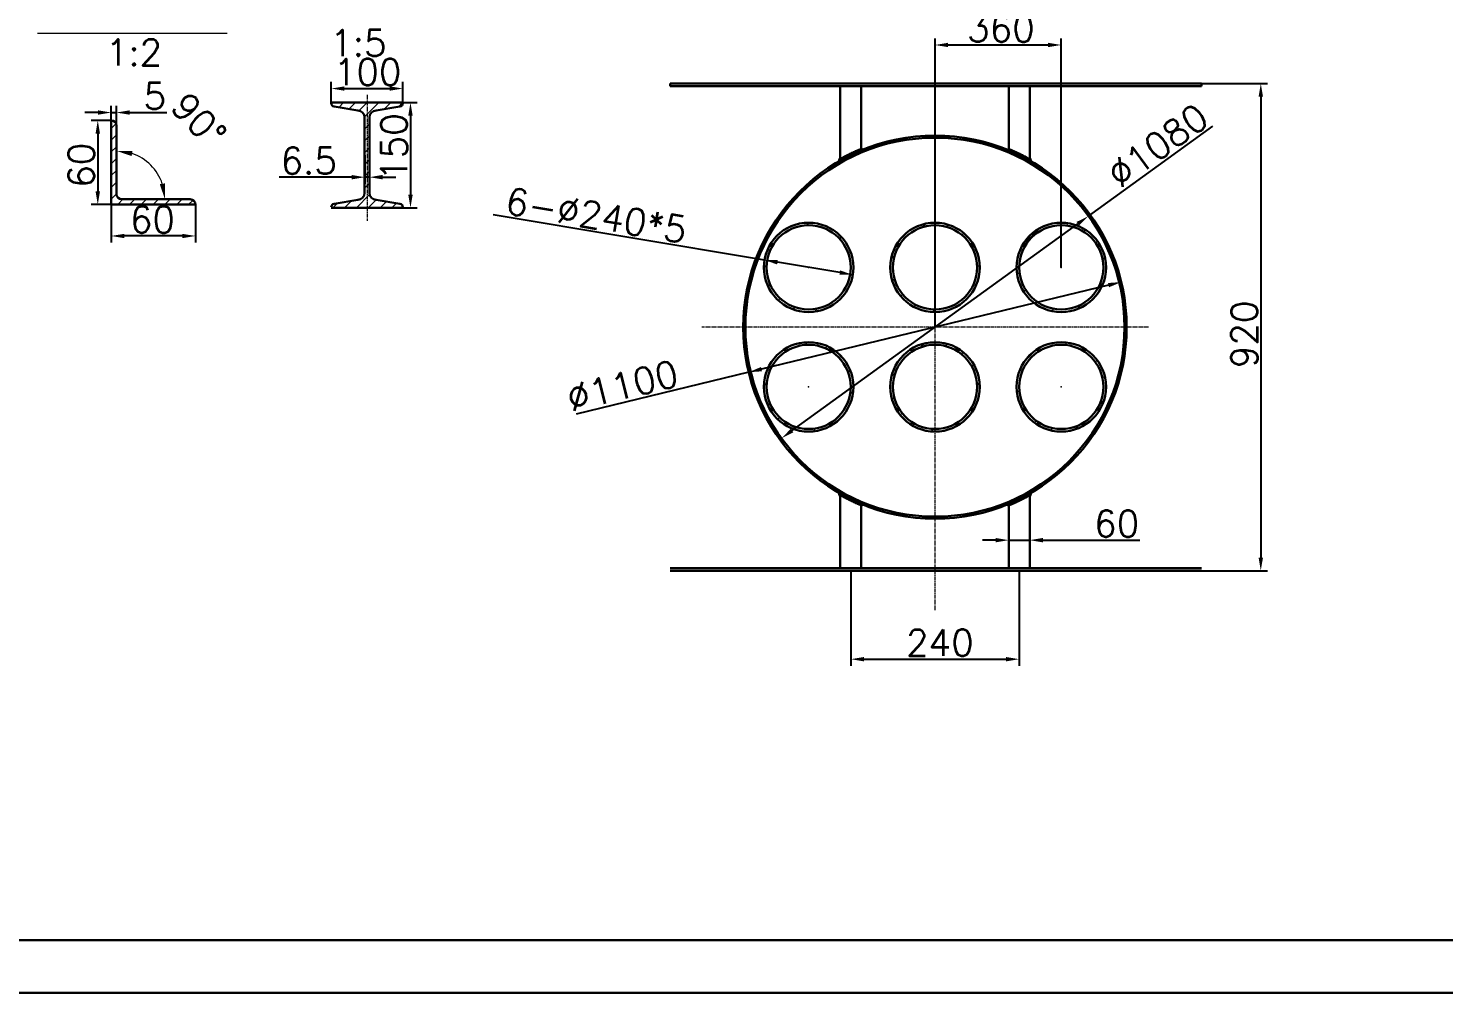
# Model space of a CAD drawing. Header units: millimetres. Extents: x 0 to 6120, y 0 to 841.
# Drawn here: x 2203.4 to 2472.2, y 0.7 to 183.9 of the extents above; entities that cross this region are included whole.
import ezdxf

# ---------------------------------------------------------------- set-up
doc = ezdxf.new("R2010")
doc.units = ezdxf.units.MM
doc.header["$PDSIZE"] = -5
doc.linetypes.add('CENTER2', pattern=[1.125, 0.75, -0.125, 0.125, -0.125])
for name, color, linetype, lineweight in [('尺寸线', 3, 'Continuous', 15), ('文字层', 7, 'Continuous', 15), ('粗实线', 7, 'Continuous', 30), ('细实线', 7, 'Continuous', 15), ('细点划线', 1, 'CENTER2', 18)]:
    doc.layers.add(name, color=color, linetype=linetype, lineweight=lineweight)
doc.styles.get("Standard").update_dxf_attribs({"font": 'txt.shx', "bigfont": 'gbcbig.shx'})
doc.dimstyles.new('ISO-25$0', dxfattribs={"dimtxt": 5, "dimasz": 2.5, "dimexe": 1.25, "dimexo": 0, "dimtad": 1, "dimdec": 0, "dimdsep": 46, "dimtxsty": 'Standard', "dimcen": 2.5, "dimdle": 5, "dimadec": 0, "dimazin": 0, "dimtfac": 1, "dimtdec": 0, "dimtmove": 0, "dimatfit": 2, "dimfxl": 0, "dimtolj": 1, "dimarcsym": 0})
doc.dimstyles.new('ISO-25$2', dxfattribs={"dimtxt": 5, "dimasz": 3, "dimexe": 8, "dimexo": 0, "dimgap": 10, "dimtad": 1, "dimdec": 0, "dimtxsty": 'Standard', "dimcen": 2.5, "dimdle": 6, "dimclrd": 256, "dimclre": 256, "dimclrt": 256, "dimadec": 0, "dimazin": 0, "dimtfac": 1, "dimtdec": 0, "dimtmove": 0, "dimatfit": 3, "dimfxl": 0, "dimtolj": 1, "dimarcsym": 0})
doc.dimstyles.new('ISO-25$3', dxfattribs={"dimtxt": 5, "dimasz": 2.5, "dimexe": 1.25, "dimexo": 0, "dimtad": 1, "dimdec": 0, "dimdsep": 46, "dimtxsty": 'Standard', "dimcen": 2.5, "dimdle": 5, "dimadec": 0, "dimazin": 0, "dimtfac": 1, "dimtdec": 0, "dimtmove": 0, "dimatfit": 2, "dimfxl": 0, "dimtolj": 1, "dimarcsym": 0})

# ---------------------------------------------------------------- blocks, each defined once
blk = doc.blocks.new('*X53')
at = {"layer": '尺寸线'}
for points in [[(2216.18, 163.93), (2217.02, 163.93), (2216.6, 166.43)], [(2216.18, 152.93), (2217.02, 152.93), (2216.6, 150.43)]]:
    blk.add_hatch(color=0, dxfattribs=at).paths.add_polyline_path(points, flags=0)
at = {"layer": '尺寸线', "color": 0, "lineweight": -2}
for p, q in [((2219.15, 166.43), (2215.35, 166.43)), ((2216.6, 163.93), (2216.6, 152.93)), ((2219.15, 150.43), (2215.35, 150.43))]:
    blk.add_line(p, q, dxfattribs=at)
at = {"layer": '尺寸线', "color": 0, "insert": (2213.48, 157.91), "char_height": 5, "width": 23.5714, "attachment_point": 5, "rotation": 90}
blk.add_mtext('60', dxfattribs=at)
blk = doc.blocks.new('*X54')
at = {"layer": '尺寸线'}
for points in [[(2216.65, 168.34), (2216.65, 167.51), (2219.15, 167.92)], [(2222.65, 168.34), (2222.65, 167.51), (2220.15, 167.92)]]:
    blk.add_hatch(color=0, dxfattribs=at).paths.add_polyline_path(points, flags=0)
at = {"layer": '尺寸线', "color": 0, "lineweight": -2}
for p, q in [((2216.65, 167.92), (2214.15, 167.92)), ((2219.15, 166.43), (2219.15, 169.17)), ((2219.15, 167.92), (2220.15, 167.92)), ((2220.15, 165.43), (2220.15, 169.17)), ((2222.65, 167.92), (2229.74, 167.92))]:
    blk.add_line(p, q, dxfattribs=at)
at = {"layer": '尺寸线', "color": 0, "insert": (2227.45, 171.05), "char_height": 5, "width": 10, "attachment_point": 5}
blk.add_mtext('5', dxfattribs=at)
blk = doc.blocks.new('*X55')
at = {"layer": '尺寸线'}
for points in [[(2263.44, 172.9), (2263.44, 172.07), (2260.94, 172.48)], [(2272.04, 172.9), (2272.04, 172.07), (2274.54, 172.48)]]:
    blk.add_hatch(color=0, dxfattribs=at).paths.add_polyline_path(points, flags=0)
at = {"layer": '尺寸线', "color": 0, "lineweight": -2}
for p, q in [((2260.94, 169.82), (2260.94, 173.73)), ((2263.44, 172.48), (2272.04, 172.48)), ((2274.54, 169.82), (2274.54, 173.73))]:
    blk.add_line(p, q, dxfattribs=at)
at = {"layer": '尺寸线', "color": 0, "insert": (2267.84, 175.61), "char_height": 5, "width": 36.4286, "attachment_point": 5}
blk.add_mtext('100', dxfattribs=at)
blk = doc.blocks.new('*X56')
at = {"layer": '尺寸线'}
for points in [[(2264.79, 156.06), (2264.79, 155.22), (2267.29, 155.64)], [(2270.69, 156.06), (2270.69, 155.22), (2268.19, 155.64)]]:
    blk.add_hatch(color=0, dxfattribs=at).paths.add_polyline_path(points, flags=0)
at = {"layer": '尺寸线', "color": 0, "lineweight": -2}
for p, q in [((2267.29, 159.82), (2267.29, 154.39)), ((2268.19, 159.82), (2268.19, 154.39)), ((2264.79, 155.64), (2251.04, 155.64)), ((2268.19, 155.64), (2267.29, 155.64)), ((2270.69, 155.64), (2273.19, 155.64))]:
    blk.add_line(p, q, dxfattribs=at)
at = {"layer": '尺寸线', "color": 0, "insert": (2256.66, 158.76), "char_height": 5, "width": 30.7143, "attachment_point": 5}
blk.add_mtext('6.5', dxfattribs=at)
blk = doc.blocks.new('*X57')
at = {"layer": '尺寸线'}
for points in [[(2402.48, 147.13), (2402.97, 146.46), (2404.75, 148.26)], [(2348.22, 107.83), (2348.71, 107.16), (2346.44, 106.03)]]:
    blk.add_hatch(color=0, dxfattribs=at).paths.add_polyline_path(points, flags=0)
at = {"layer": '尺寸线', "color": 0, "lineweight": -2}
for p, q in [((2404.75, 148.26), (2428.34, 165.35)), ((2348.47, 107.49), (2402.73, 146.8))]:
    blk.add_line(p, q, dxfattribs=at)
at = {"layer": '尺寸线', "color": 0, "insert": (2417.9, 161.65), "char_height": 5, "width": 66.4286, "attachment_point": 5, "rotation": 35.9162}
blk.add_mtext('%%C1080', dxfattribs=at)
blk = doc.blocks.new('*X58')
at = {"layer": '尺寸线'}
for points in [[(2387.1, 87.09), (2387.1, 86.25), (2389.6, 86.67)], [(2396.1, 87.09), (2396.1, 86.25), (2393.6, 86.67)]]:
    blk.add_hatch(color=0, dxfattribs=at).paths.add_polyline_path(points, flags=0)
at = {"layer": '尺寸线', "color": 0, "lineweight": -2}
for p, q in [((2387.1, 86.67), (2384.6, 86.67)), ((2389.6, 81.37), (2389.6, 87.92)), ((2389.6, 86.67), (2393.6, 86.67)), ((2393.6, 81.37), (2393.6, 87.92)), ((2396.1, 86.67), (2414.47, 86.67))]:
    blk.add_line(p, q, dxfattribs=at)
at = {"layer": '尺寸线', "color": 0, "insert": (2410.1, 89.8), "char_height": 5, "width": 23.5714, "attachment_point": 5}
blk.add_mtext('60', dxfattribs=at)
blk = doc.blocks.new('*X59')
at = {"layer": '尺寸线'}
for points in [[(2437.05, 170.93), (2437.89, 170.93), (2437.47, 173.43)], [(2437.05, 83.37), (2437.89, 83.37), (2437.47, 80.87)]]:
    blk.add_hatch(color=0, dxfattribs=at).paths.add_polyline_path(points, flags=0)
at = {"layer": '尺寸线', "color": 0, "lineweight": -2}
for p, q in [((2426.22, 173.43), (2438.72, 173.43)), ((2437.47, 170.93), (2437.47, 83.37)), ((2426.22, 80.87), (2438.72, 80.87))]:
    blk.add_line(p, q, dxfattribs=at)
at = {"layer": '尺寸线', "color": 0, "insert": (2434.34, 125.78), "char_height": 5, "width": 38.5714, "attachment_point": 5, "rotation": 90}
blk.add_mtext('920', dxfattribs=at)
blk = doc.blocks.new('*X66')
at = {"layer": '尺寸线'}
for points in [[(2378.1, 181.18), (2378.1, 180.35), (2375.6, 180.76)], [(2397.08, 181.18), (2397.08, 180.35), (2399.58, 180.76)]]:
    blk.add_hatch(color=0, dxfattribs=at).paths.add_polyline_path(points, flags=0)
at = {"layer": '尺寸线', "color": 0, "lineweight": -2}
for p, q in [((2375.6, 127.15), (2375.6, 182.01)), ((2378.1, 180.76), (2397.08, 180.76)), ((2399.58, 138.5), (2399.58, 182.01))]:
    blk.add_line(p, q, dxfattribs=at)
at = {"layer": '尺寸线', "color": 0, "insert": (2388.12, 183.89), "char_height": 5, "width": 38.5714, "attachment_point": 5}
blk.add_mtext('360', dxfattribs=at)
blk = doc.blocks.new('*X68')
at = {"layer": '尺寸线'}
for points in [[(2345.75, 139.89), (2345.61, 139.07), (2343.21, 139.89)], [(2357.58, 137.92), (2357.45, 137.1), (2359.98, 137.1)]]:
    blk.add_hatch(color=0, dxfattribs=at).paths.add_polyline_path(points, flags=0)
at = {"layer": '尺寸线', "color": 0, "lineweight": -2}
for p, q in [((2343.21, 139.89), (2291.66, 148.49)), ((2357.51, 137.51), (2345.68, 139.48))]:
    blk.add_line(p, q, dxfattribs=at)
at = {"layer": '尺寸线', "color": 0, "insert": (2311.29, 148.38), "char_height": 5, "width": 110, "attachment_point": 5, "rotation": 350.5358}
blk.add_mtext('6-%%C240*5', dxfattribs=at)
blk = doc.blocks.new('*X78')
at = {"layer": '尺寸线'}
for points in [[(2408.45, 135.53), (2408.64, 134.72), (2410.97, 135.71)], [(2342.55, 119.57), (2342.75, 118.76), (2340.22, 118.58)]]:
    blk.add_hatch(color=0, dxfattribs=at).paths.add_polyline_path(points, flags=0)
at = {"layer": '尺寸线', "color": 0, "lineweight": -2}
for p, q in [((2408.54, 135.13), (2342.65, 119.16)), ((2340.22, 118.58), (2307.47, 110.64))]:
    blk.add_line(p, q, dxfattribs=at)
at = {"layer": '尺寸线', "color": 0, "insert": (2316.25, 115.99), "char_height": 5, "width": 66.4286, "attachment_point": 5, "rotation": 13.6155}
blk.add_mtext('%%C1100', dxfattribs=at)
blk = doc.blocks.new('*X82')
at = {"layer": '尺寸线'}
for points in [[(2362.1, 64.47), (2362.1, 63.64), (2359.6, 64.05)], [(2389.1, 64.47), (2389.1, 63.64), (2391.6, 64.05)]]:
    blk.add_hatch(color=0, dxfattribs=at).paths.add_polyline_path(points, flags=0)
at = {"layer": '尺寸线', "color": 0, "lineweight": -2}
for p, q in [((2359.6, 80.87), (2359.6, 62.8)), ((2391.6, 80.87), (2391.6, 62.8)), ((2362.1, 64.05), (2389.1, 64.05))]:
    blk.add_line(p, q, dxfattribs=at)
at = {"layer": '尺寸线', "color": 0, "insert": (2376.53, 67.18), "char_height": 5, "width": 38.5714, "attachment_point": 5}
blk.add_mtext('240', dxfattribs=at)
blk = doc.blocks.new('*X102')
at = {"layer": '尺寸线'}
for points in [[(2223.03, 159.65), (2223.2, 160.64), (2220.15, 160.64)], [(2229.36, 154.47), (2228.38, 154.31), (2229.36, 151.43)]]:
    blk.add_hatch(color=256, dxfattribs=at).paths.add_polyline_path(points, flags=0)
blk.add_arc((2220.15, 151.43), 9.2, 18.7575, 71.2425, dxfattribs=at)
at = {"layer": '尺寸线', "insert": (2235.81, 166.47), "char_height": 5, "width": 30, "attachment_point": 5, "rotation": 313.8494}
blk.add_mtext('90%%D', dxfattribs=at)
blk = doc.blocks.new('*X103')
at = {"layer": '尺寸线'}
for points in [[(2221.65, 144.88), (2221.65, 144.05), (2219.15, 144.47)], [(2232.65, 144.88), (2232.65, 144.05), (2235.15, 144.47)]]:
    blk.add_hatch(color=0, dxfattribs=at).paths.add_polyline_path(points, flags=0)
at = {"layer": '尺寸线', "color": 0, "lineweight": -2}
for p, q in [((2219.15, 150.43), (2219.15, 143.22)), ((2235.15, 150.43), (2235.15, 143.22)), ((2232.65, 144.47), (2221.65, 144.47))]:
    blk.add_line(p, q, dxfattribs=at)
at = {"layer": '尺寸线', "color": 0, "insert": (2226.99, 147.59), "char_height": 5, "width": 23.5714, "attachment_point": 5}
blk.add_mtext('60', dxfattribs=at)
blk = doc.blocks.new('*X104')
at = {"layer": '尺寸线'}
for points in [[(2275.57, 167.32), (2276.41, 167.32), (2275.99, 169.82)], [(2275.57, 152.32), (2276.41, 152.32), (2275.99, 149.82)]]:
    blk.add_hatch(color=0, dxfattribs=at).paths.add_polyline_path(points, flags=0)
at = {"layer": '尺寸线', "color": 0, "lineweight": -2}
for p, q in [((2274.54, 169.82), (2277.24, 169.82)), ((2275.99, 167.32), (2275.99, 152.32)), ((2274.54, 149.82), (2277.24, 149.82))]:
    blk.add_line(p, q, dxfattribs=at)
at = {"layer": '尺寸线', "color": 0, "insert": (2272.87, 161.36), "char_height": 5, "width": 36.4286, "attachment_point": 5, "rotation": 90}
blk.add_mtext('150', dxfattribs=at)
blk = doc.blocks.new('*X105')
at = {"layer": '细实线'}
for p, q in [((2260.94, 169.73), (2261.03, 169.82)), ((2262.36, 168.91), (2263.27, 169.82)), ((2264.28, 168.59), (2265.52, 169.82)), ((2266.22, 168.28), (2267.76, 169.82)), ((2267.28, 167.09), (2270.01, 169.82)), ((2270.99, 168.55), (2272.25, 169.82)), ((2273.69, 169.01), (2274.5, 169.82)), ((2267.29, 164.85), (2268.19, 165.75)), ((2267.29, 162.61), (2268.19, 163.51)), ((2267.29, 160.36), (2268.19, 161.26)), ((2267.29, 158.12), (2268.19, 159.02)), ((2267.29, 155.87), (2268.19, 156.77)), ((2267.29, 153.63), (2268.19, 154.53)), ((2261.23, 149.82), (2262.1, 150.69)), ((2263.48, 149.82), (2264.8, 151.14)), ((2265.72, 149.82), (2268.23, 152.32)), ((2267.97, 149.82), (2269.49, 151.34)), ((2270.21, 149.82), (2271.41, 151.01)), ((2272.46, 149.82), (2273.33, 150.69))]:
    blk.add_line(p, q, dxfattribs=at)

msp = doc.modelspace()

# ---------------------------------------------------------------- hatches: boundary and pattern name
at = {"layer": '粗实线'}
h = msp.add_hatch(color=256, dxfattribs=at)
edge = h.paths.add_edge_path(flags=0)
edge.add_line((2361.59625, 161.17883), (2361.59625, 160.74591))
edge.add_arc((2375.59631, 127.14578), 36.40014, 112.1331274, 112.619864, ccw=False)
edge.add_line((2361.88219, 160.86363), (2361.59625, 161.17883))
h = msp.add_hatch(color=256, dxfattribs=at)
edge = h.paths.add_edge_path(flags=0)
edge.add_line((2389.59654, 161.17808), (2389.31059, 160.86287))
edge.add_arc((2375.59648, 127.14503), 36.40014, 67.380136, 67.8668726, ccw=False)
edge.add_line((2389.59654, 160.74515), (2389.59654, 161.17808))
h = msp.add_hatch(color=256, dxfattribs=at)
edge = h.paths.add_edge_path(flags=0)
edge.add_line((2361.59654, 93.11223), (2361.59654, 93.54515))
edge.add_arc((2375.59659, 127.14528), 36.40014, 247.380136, 247.8668726)
edge.add_line((2361.88248, 93.42744), (2361.59654, 93.11223))
h = msp.add_hatch(color=256, dxfattribs=at)
edge = h.paths.add_edge_path(flags=0)
edge.add_line((2389.59654, 93.11223), (2389.31059, 93.42744))
edge.add_arc((2375.59648, 127.14528), 36.40014, 292.1331274, 292.619864)
edge.add_line((2389.59654, 93.54515), (2389.59654, 93.11223))
at = {"layer": '细实线'}
h = msp.add_hatch(dxfattribs=at)
h.set_pattern_fill('ANSI31', color=256, scale=0.5, style=0)
edge = h.paths.add_edge_path(flags=0)
edge.add_arc((2219.15375, 165.43224), 1, 360, 449.9999997)
edge.add_line((2219.15375, 166.43224), (2219.15375, 150.43224))
edge.add_line((2219.15375, 150.43224), (2235.15375, 150.43224))
edge.add_arc((2234.15375, 150.43224), 1, 360, 449.9999997)
edge.add_line((2234.15375, 151.43224), (2221.15375, 151.43224))
edge.add_arc((2221.15375, 152.43224), 1, 180, 269.9999997, ccw=False)
edge.add_line((2220.15375, 152.43224), (2220.15375, 165.43224))
h = msp.add_hatch(dxfattribs=at)
h.set_pattern_fill('ANSI31', color=256, angle=270, style=0)
edge = h.paths.add_edge_path(flags=0)
edge.add_arc((2375.59654, 127.14515), 36.4, 0, 360)
edge = h.paths.add_edge_path(flags=0)
edge.add_arc((2375.59654, 127.14515), 36, 0, 360)
h = msp.add_hatch(dxfattribs=at)
h.set_pattern_fill('ANSI31', color=256, style=0)
edge = h.paths.add_edge_path(flags=0)
edge.add_arc((2351.59654, 138.49515), 8, 0, 360)
edge = h.paths.add_edge_path(flags=0)
edge.add_arc((2351.59654, 138.49515), 8.5, 0, 360)
h = msp.add_hatch(dxfattribs=at)
h.set_pattern_fill('ANSI31', color=256, style=0)
edge = h.paths.add_edge_path(flags=0)
edge.add_arc((2375.59654, 138.49515), 8.5, 0, 360)
edge = h.paths.add_edge_path(flags=0)
edge.add_arc((2375.59654, 138.49515), 8, 0, 360)
h = msp.add_hatch(dxfattribs=at)
h.set_pattern_fill('ANSI31', color=256, style=0)
edge = h.paths.add_edge_path(flags=0)
edge.add_arc((2399.58397, 138.49515), 8.5, 0, 360)
edge = h.paths.add_edge_path(flags=0)
edge.add_arc((2399.58397, 138.49515), 8, 0, 360)
h = msp.add_hatch(dxfattribs=at)
h.set_pattern_fill('ANSI31', color=256, style=0)
edge = h.paths.add_edge_path(flags=0)
edge.add_arc((2351.59654, 115.79515), 8, 0, 360)
edge = h.paths.add_edge_path(flags=0)
edge.add_arc((2351.59654, 115.79515), 8.5, 0, 360)
h = msp.add_hatch(dxfattribs=at)
h.set_pattern_fill('ANSI31', color=256, style=0)
edge = h.paths.add_edge_path(flags=0)
edge.add_arc((2375.59654, 115.79515), 8, 0, 360)
edge = h.paths.add_edge_path(flags=0)
edge.add_arc((2375.59654, 115.79515), 8.5, 0, 360)
h = msp.add_hatch(dxfattribs=at)
h.set_pattern_fill('ANSI31', color=256, style=0)
edge = h.paths.add_edge_path(flags=0)
edge.add_arc((2399.58397, 115.79515), 8.5, 0, 360)
edge = h.paths.add_edge_path(flags=0)
edge.add_arc((2399.58397, 115.79515), 8, 0, 360)

# ---------------------------------------------------------------- linework, layer by layer
at = {"layer": '粗实线'}
for p, q in [((2325.28868, 172.92515), (2325.28868, 173.42515)), ((2426.2154, 173.42515), (2325.28868, 173.42515)), ((2423.54908, 172.92515), (2325.28868, 172.92515)), ((2357.5955, 172.92515), (2357.5955, 158.78252)), ((2361.59654, 160.74515), (2361.59654, 172.92515)), ((2389.59654, 160.74515), (2389.59654, 172.92515)), ((2393.59654, 158.78311), (2393.59654, 172.92515)), ((2423.54908, 172.92515), (2426.2154, 172.92515)), ((2426.2154, 173.42515), (2426.2154, 172.92515)), ((2274.53528, 169.81897), (2260.93528, 169.81897)), ((2260.93528, 169.81897), (2260.93528, 169.70709)), ((2274.53528, 169.81897), (2274.53528, 169.70709)), ((2265.98528, 168.29897), (2261.48574, 169.05625)), ((2267.28528, 166.99897), (2267.28528, 152.63897)), ((2268.18528, 166.99897), (2268.18528, 152.63897)), ((2269.48528, 168.29897), (2273.98481, 169.05625)), ((2219.15375, 166.43224), (2219.15375, 150.43224)), ((2219.15375, 166.43224), (2219.15375, 166.43224)), ((2220.15375, 165.43224), (2220.15375, 152.43224)), ((2357.47915, 158.94859), (2357.47911, 158.94731)), ((2361.59625, 161.17883), (2361.8997, 160.84433)), ((2393.71364, 158.94783), (2393.71367, 158.94656)), ((2221.15375, 151.43224), (2234.15375, 151.43224)), ((2265.98528, 151.33897), (2261.48574, 150.58169)), ((2269.48528, 151.33897), (2273.98481, 150.58169)), ((2219.15375, 150.43224), (2235.15375, 150.43224)), ((2235.15375, 150.43224), (2235.15375, 150.43224)), ((2260.93528, 149.81897), (2274.53528, 149.81897)), ((2357.47943, 95.34248), (2357.4794, 95.34375)), ((2357.59654, 95.5072), (2357.59654, 81.36515)), ((2393.59654, 95.5072), (2393.59654, 81.36515)), ((2393.71364, 95.34248), (2393.71367, 95.34375)), ((2361.59654, 93.54515), (2361.59654, 81.36515)), ((2361.59654, 93.11223), (2361.89998, 93.44673)), ((2389.59654, 93.11223), (2389.29309, 93.44673)), ((2389.59654, 93.54515), (2389.59654, 81.36515)), ((2426.2154, 81.36515), (2325.28868, 81.36515)), ((2325.28868, 80.86515), (2426.2154, 80.86515)), ((1925, 10.68051), (2731, 10.68051)), ((1900, 0.68051), (2741, 0.68051)), ((2147, 0.68051), (2741, 0.68051)), ((2321, 0.68051), (2741, 0.68051))]:
    msp.add_line(p, q, dxfattribs=at)
for centre, radius in [((2375.59654, 127.14515), 36.4), ((2375.59654, 127.14515), 36), ((2351.59654, 138.49515), 8.5), ((2351.59654, 138.49515), 8), ((2375.59654, 138.49515), 8.5), ((2375.59654, 138.49515), 8), ((2399.58397, 138.49515), 8.5), ((2399.58397, 138.49515), 8), ((2351.59654, 115.79515), 8.5), ((2351.59654, 115.79515), 8), ((2375.59654, 115.79515), 8.5), ((2375.59654, 115.79515), 8), ((2399.58397, 115.79515), 8.5), ((2399.58397, 115.79515), 8)]:
    msp.add_circle(centre, radius, dxfattribs=at)
for centre, radius, start, end in [((2261.59528, 169.70709), 0.66, 180, 260.4465942), ((2273.87528, 169.70709), 0.66, 279.5534058, 360), ((2265.98528, 166.99897), 1.3, 360, 90), ((2269.48528, 166.99897), 1.3, 90, 180), ((2219.15375, 165.43224), 1, 0, 90), ((2221.15375, 152.43224), 1, 180, 270), ((2234.15375, 150.43224), 1, 360, 90), ((2261.59528, 149.93085), 0.66, 99.5534058, 180), ((2265.98528, 152.63897), 1.3, 270, 0), ((2269.48528, 152.63897), 1.3, 180, 270), ((2273.87528, 149.93085), 0.66, 0, 80.4465942)]:
    msp.add_arc(centre, radius, start, end, dxfattribs=at)
for centre, major_axis, ratio, start_param, end_param in [((2357.50749, 158.94874), (0.08707, 0.2918), 0.343313153, 6.266131797, 9.195586995), ((2393.6778, 158.95876), (-0.08126, 0.28374), 0.282498035, 3.311156205, 6.283185307), ((2357.50777, 95.34232), (0.08707, -0.2918), 0.343313153, 3.37078362, 6.300238817), ((2393.6778, 95.33155), (-0.08126, -0.28374), 0.282498035, 0, 2.972029102)]:
    msp.add_ellipse(centre, major_axis=major_axis, ratio=ratio, start_param=start_param, end_param=end_param, dxfattribs=at)
at = {"layer": '细实线'}
msp.add_line((2205.16279, 182.98186), (2241.14664, 182.98186), dxfattribs=at)
at = {"layer": '细实线', "linetype": 'Continuous', "lineweight": 5}
for p, q in [((2357.7055, 172.81441), (2357.7055, 172.91441)), ((2357.8055, 172.81441), (2357.8055, 172.91441)), ((2357.9055, 172.81441), (2357.9055, 172.91441)), ((2358.0055, 172.81441), (2358.0055, 172.91441)), ((2358.1055, 172.81441), (2358.1055, 172.91441)), ((2358.2055, 172.81441), (2358.2055, 172.91441)), ((2358.3055, 172.81441), (2358.3055, 172.91441)), ((2358.4055, 172.81441), (2358.4055, 172.91441)), ((2358.5055, 172.81441), (2358.5055, 172.91441)), ((2358.6055, 172.81441), (2358.6055, 172.91441)), ((2358.7055, 172.81441), (2358.7055, 172.91441)), ((2358.8055, 172.81441), (2358.8055, 172.91441)), ((2358.9055, 172.81441), (2358.9055, 172.91441)), ((2359.0055, 172.81441), (2359.0055, 172.91441)), ((2359.1055, 172.81441), (2359.1055, 172.91441)), ((2359.2055, 172.81441), (2359.2055, 172.91441)), ((2359.3055, 172.81441), (2359.3055, 172.91441)), ((2359.4055, 172.81441), (2359.4055, 172.91441)), ((2359.5055, 172.81441), (2359.5055, 172.91441)), ((2359.6055, 172.81441), (2359.6055, 172.91441)), ((2359.7055, 172.81441), (2359.7055, 172.91441)), ((2359.8055, 172.81441), (2359.8055, 172.91441)), ((2359.9055, 172.81441), (2359.9055, 172.91441)), ((2360.0055, 172.81441), (2360.0055, 172.91441)), ((2360.1155, 172.81441), (2360.1155, 172.91441)), ((2360.2155, 172.81441), (2360.2155, 172.91441)), ((2360.3155, 172.81441), (2360.3155, 172.91441)), ((2360.4155, 172.81441), (2360.4155, 172.91441)), ((2360.5155, 172.81441), (2360.5155, 172.91441)), ((2360.6155, 172.81441), (2360.6155, 172.91441)), ((2360.7155, 172.81441), (2360.7155, 172.91441)), ((2360.8155, 172.81441), (2360.8155, 172.91441)), ((2360.9155, 172.81441), (2360.9155, 172.91441)), ((2361.0155, 172.81441), (2361.0155, 172.91441)), ((2361.1155, 172.81441), (2361.1155, 172.91441)), ((2361.2155, 172.81441), (2361.2155, 172.91441)), ((2361.3155, 172.81441), (2361.3155, 172.91441)), ((2361.4155, 172.81441), (2361.4155, 172.91441)), ((2361.5155, 172.81441), (2361.5155, 172.91441)), ((2389.70654, 172.81441), (2389.70654, 172.91441)), ((2389.80654, 172.81441), (2389.80654, 172.91441)), ((2389.90654, 172.81441), (2389.90654, 172.91441)), ((2390.00654, 172.81441), (2390.00654, 172.91441)), ((2390.10654, 172.81441), (2390.10654, 172.91441)), ((2390.20654, 172.81441), (2390.20654, 172.91441)), ((2390.30654, 172.81441), (2390.30654, 172.91441)), ((2390.40654, 172.81441), (2390.40654, 172.91441)), ((2390.50654, 172.81441), (2390.50654, 172.91441)), ((2390.60654, 172.81441), (2390.60654, 172.91441)), ((2390.70654, 172.81441), (2390.70654, 172.91441)), ((2390.80654, 172.81441), (2390.80654, 172.91441)), ((2390.90654, 172.81441), (2390.90654, 172.91441)), ((2391.00654, 172.81441), (2391.00654, 172.91441)), ((2391.10654, 172.81441), (2391.10654, 172.91441)), ((2391.20654, 172.81441), (2391.20654, 172.91441)), ((2391.30654, 172.81441), (2391.30654, 172.91441)), ((2391.40654, 172.81441), (2391.40654, 172.91441)), ((2391.50654, 172.81441), (2391.50654, 172.91441)), ((2391.60654, 172.81441), (2391.60654, 172.91441)), ((2391.70654, 172.81441), (2391.70654, 172.91441)), ((2391.80654, 172.81441), (2391.80654, 172.91441)), ((2391.90654, 172.81441), (2391.90654, 172.91441)), ((2392.00654, 172.81441), (2392.00654, 172.91441)), ((2392.11654, 172.81441), (2392.11654, 172.91441)), ((2392.21654, 172.81441), (2392.21654, 172.91441)), ((2392.31654, 172.81441), (2392.31654, 172.91441)), ((2392.41654, 172.81441), (2392.41654, 172.91441)), ((2392.51654, 172.81441), (2392.51654, 172.91441)), ((2392.61654, 172.81441), (2392.61654, 172.91441)), ((2392.71654, 172.81441), (2392.71654, 172.91441)), ((2392.81654, 172.81441), (2392.81654, 172.91441)), ((2392.91654, 172.81441), (2392.91654, 172.91441)), ((2393.01654, 172.81441), (2393.01654, 172.91441)), ((2393.11654, 172.81441), (2393.11654, 172.91441)), ((2393.21654, 172.81441), (2393.21654, 172.91441)), ((2393.31654, 172.81441), (2393.31654, 172.91441)), ((2393.41654, 172.81441), (2393.41654, 172.91441)), ((2393.51654, 172.81441), (2393.51654, 172.91441)), ((2357.69625, 158.84055), (2357.69625, 159.29914)), ((2357.79625, 158.89681), (2357.79625, 159.3546)), ((2357.89625, 158.95267), (2357.89625, 159.40967)), ((2357.99625, 159.00811), (2357.99625, 159.46432)), ((2358.09625, 159.06315), (2358.09625, 159.51858)), ((2358.19625, 159.11777), (2358.19625, 159.57244)), ((2358.29625, 159.17199), (2358.29625, 159.6259)), ((2358.39625, 159.22581), (2358.39625, 159.67897)), ((2358.49625, 159.27923), (2358.49625, 159.73164)), ((2358.59625, 159.33224), (2358.59625, 159.78392)), ((2358.69625, 159.38486), (2358.69625, 159.83582)), ((2358.79625, 159.43708), (2358.79625, 159.88732)), ((2358.89625, 159.48891), (2358.89625, 159.93844)), ((2358.99625, 159.54035), (2358.99625, 159.98917)), ((2359.09625, 159.5914), (2359.09625, 160.03953)), ((2359.19625, 159.64206), (2359.19625, 160.0895)), ((2359.29625, 159.69234), (2359.29625, 160.13909)), ((2359.39625, 159.74223), (2359.39625, 160.18831)), ((2359.49625, 159.79174), (2359.49625, 160.23715)), ((2359.49625, 159.79174), (2359.49625, 160.23715)), ((2359.59625, 159.84086), (2359.59625, 160.28561)), ((2359.69625, 159.88961), (2359.69625, 160.33371)), ((2359.79625, 159.93798), (2359.79625, 160.38143)), ((2359.89625, 159.98598), (2359.89625, 160.42879)), ((2359.99625, 160.0336), (2359.99625, 160.47578)), ((2360.09625, 160.08084), (2360.09625, 160.5224)), ((2360.19625, 160.12772), (2360.19625, 160.56866)), ((2360.29625, 160.17423), (2360.29625, 160.61455)), ((2360.39625, 160.22037), (2360.39625, 160.66009)), ((2360.49625, 160.26614), (2360.49625, 160.70526)), ((2360.59625, 160.31155), (2360.59625, 160.75008)), ((2360.69625, 160.3566), (2360.69625, 160.79453)), ((2360.79625, 160.40128), (2360.79625, 160.83864)), ((2360.89625, 160.44561), (2360.89625, 160.88239)), ((2360.99625, 160.48957), (2360.99625, 160.92578)), ((2361.09625, 160.53318), (2361.09625, 160.96883)), ((2361.19625, 160.57643), (2361.19625, 161.01153)), ((2361.29625, 160.61933), (2361.29625, 161.05387)), ((2361.39625, 160.66188), (2361.39625, 161.09587)), ((2361.49625, 160.70407), (2361.49625, 161.13753)), ((2389.59654, 161.17808), (2389.29309, 160.84357)), ((2389.69654, 160.70331), (2389.69654, 161.13677)), ((2389.79654, 160.66112), (2389.79654, 161.09512)), ((2389.89654, 160.61858), (2389.89654, 161.05312)), ((2389.99654, 160.57568), (2389.99654, 161.01077)), ((2390.09654, 160.53243), (2390.09654, 160.96808)), ((2390.19654, 160.48882), (2390.19654, 160.92503)), ((2390.29654, 160.44485), (2390.29654, 160.88163)), ((2390.39654, 160.40053), (2390.39654, 160.83788)), ((2390.49654, 160.35585), (2390.49654, 160.79378)), ((2390.59654, 160.3108), (2390.59654, 160.74932)), ((2390.69654, 160.26539), (2390.69654, 160.7045)), ((2390.79654, 160.21962), (2390.79654, 160.65933)), ((2390.89654, 160.17348), (2390.89654, 160.6138)), ((2390.99654, 160.12697), (2390.99654, 160.5679)), ((2391.09654, 160.08009), (2391.09654, 160.52164)), ((2391.19654, 160.03284), (2391.19654, 160.47502)), ((2391.29654, 159.98522), (2391.29654, 160.42803)), ((2391.39654, 159.93723), (2391.39654, 160.38068)), ((2391.49654, 159.88886), (2391.49654, 160.33295)), ((2391.59654, 159.84011), (2391.59654, 160.28486)), ((2391.69654, 159.79098), (2391.69654, 160.23639)), ((2391.69654, 159.79098), (2391.69654, 160.23639)), ((2391.79654, 159.74147), (2391.79654, 160.18755)), ((2391.89654, 159.69158), (2391.89654, 160.13834)), ((2391.99654, 159.64131), (2391.99654, 160.08874)), ((2392.09654, 159.59065), (2392.09654, 160.03877)), ((2392.19654, 159.5396), (2392.19654, 159.98842)), ((2392.29654, 159.48816), (2392.29654, 159.93768)), ((2392.39654, 159.43633), (2392.39654, 159.88657)), ((2392.49654, 159.38411), (2392.49654, 159.83506)), ((2392.59654, 159.33149), (2392.59654, 159.78317)), ((2392.69654, 159.27847), (2392.69654, 159.73089)), ((2392.79654, 159.22505), (2392.79654, 159.67821)), ((2392.89654, 159.17124), (2392.89654, 159.62515)), ((2392.99654, 159.11702), (2392.99654, 159.57169)), ((2393.09654, 159.06239), (2393.09654, 159.51783)), ((2393.19654, 159.00736), (2393.19654, 159.46357)), ((2393.29654, 158.95191), (2393.29654, 159.40891)), ((2393.39654, 158.89606), (2393.39654, 159.35385)), ((2393.49654, 158.83979), (2393.49654, 159.29838)), ((2357.69654, 95.45052), (2357.69654, 94.99193)), ((2357.79654, 95.39425), (2357.79654, 94.93646)), ((2357.89654, 95.33839), (2357.89654, 94.8814)), ((2357.99654, 95.28295), (2357.99654, 94.82674)), ((2358.09654, 95.22792), (2358.09654, 94.77248)), ((2358.19654, 95.17329), (2358.19654, 94.71862)), ((2358.29654, 95.11907), (2358.29654, 94.66516)), ((2358.39654, 95.06525), (2358.39654, 94.61209)), ((2358.49654, 95.01184), (2358.49654, 94.55942)), ((2358.59654, 94.95882), (2358.59654, 94.50714)), ((2358.69654, 94.9062), (2358.69654, 94.45525)), ((2358.79654, 94.85398), (2358.79654, 94.40374)), ((2358.89654, 94.80215), (2358.89654, 94.35262)), ((2358.99654, 94.75071), (2358.99654, 94.30189)), ((2359.09654, 94.69966), (2359.09654, 94.25154)), ((2359.19654, 94.649), (2359.19654, 94.20157)), ((2359.29654, 94.59873), (2359.29654, 94.15197)), ((2359.39654, 94.54884), (2359.39654, 94.10276)), ((2359.49654, 94.49933), (2359.49654, 94.05392)), ((2359.49654, 94.49933), (2359.49654, 94.05392)), ((2359.59654, 94.4502), (2359.59654, 94.00545)), ((2359.69654, 94.40145), (2359.69654, 93.95736)), ((2359.79654, 94.35308), (2359.79654, 93.90963)), ((2359.89654, 94.30509), (2359.89654, 93.86228)), ((2359.99654, 94.25747), (2359.99654, 93.81529)), ((2360.09654, 94.21022), (2360.09654, 93.76867)), ((2360.19654, 94.16334), (2360.19654, 93.72241)), ((2360.29654, 94.11683), (2360.29654, 93.67651)), ((2390.89654, 94.11683), (2390.89654, 93.67651)), ((2390.99654, 94.16334), (2390.99654, 93.72241)), ((2391.09654, 94.21022), (2391.09654, 93.76867)), ((2391.19654, 94.25747), (2391.19654, 93.81529)), ((2391.29654, 94.30509), (2391.29654, 93.86228)), ((2391.39654, 94.35308), (2391.39654, 93.90963)), ((2391.49654, 94.40145), (2391.49654, 93.95736)), ((2391.59654, 94.4502), (2391.59654, 94.00545)), ((2391.69654, 94.49933), (2391.69654, 94.05392)), ((2391.69654, 94.49933), (2391.69654, 94.05392)), ((2391.79654, 94.54884), (2391.79654, 94.10276)), ((2391.89654, 94.59873), (2391.89654, 94.15197)), ((2391.99654, 94.649), (2391.99654, 94.20157)), ((2392.09654, 94.69966), (2392.09654, 94.25154)), ((2392.19654, 94.75071), (2392.19654, 94.30189)), ((2392.29654, 94.80215), (2392.29654, 94.35262)), ((2392.39654, 94.85398), (2392.39654, 94.40374)), ((2392.49654, 94.9062), (2392.49654, 94.45525)), ((2392.59654, 94.95882), (2392.59654, 94.50714)), ((2392.69654, 95.01184), (2392.69654, 94.55942)), ((2392.79654, 95.06525), (2392.79654, 94.61209)), ((2392.89654, 95.11907), (2392.89654, 94.66516)), ((2392.99654, 95.17329), (2392.99654, 94.71862)), ((2393.09654, 95.22792), (2393.09654, 94.77248)), ((2393.19654, 95.28295), (2393.19654, 94.82674)), ((2393.29654, 95.33839), (2393.29654, 94.8814)), ((2393.39654, 95.39425), (2393.39654, 94.93646)), ((2393.49654, 95.45052), (2393.49654, 94.99193)), ((2360.39654, 94.07069), (2360.39654, 93.63098)), ((2360.49654, 94.02492), (2360.49654, 93.5858)), ((2360.59654, 93.97951), (2360.59654, 93.54099)), ((2360.69654, 93.93446), (2360.69654, 93.49653)), ((2360.79654, 93.88978), (2360.79654, 93.45243)), ((2360.89654, 93.84545), (2360.89654, 93.40868)), ((2360.99654, 93.80149), (2360.99654, 93.36528)), ((2361.09654, 93.75788), (2361.09654, 93.32223)), ((2361.19654, 93.71463), (2361.19654, 93.27954)), ((2361.29654, 93.67173), (2361.29654, 93.23719)), ((2361.39654, 93.62919), (2361.39654, 93.19519)), ((2361.49654, 93.587), (2361.49654, 93.15354)), ((2389.69654, 93.587), (2389.69654, 93.15354)), ((2389.79654, 93.62919), (2389.79654, 93.19519)), ((2389.89654, 93.67173), (2389.89654, 93.23719)), ((2389.99654, 93.71463), (2389.99654, 93.27954)), ((2390.09654, 93.75788), (2390.09654, 93.32223)), ((2390.19654, 93.80149), (2390.19654, 93.36528)), ((2390.29654, 93.84545), (2390.29654, 93.40868)), ((2390.39654, 93.88978), (2390.39654, 93.45243)), ((2390.49654, 93.93446), (2390.49654, 93.49653)), ((2390.59654, 93.97951), (2390.59654, 93.54099)), ((2390.69654, 94.02492), (2390.69654, 93.5858)), ((2390.79654, 94.07069), (2390.79654, 93.63098)), ((2357.7055, 81.4759), (2357.7055, 81.3759)), ((2357.8055, 81.4759), (2357.8055, 81.3759)), ((2357.9055, 81.4759), (2357.9055, 81.3759)), ((2358.0055, 81.4759), (2358.0055, 81.3759)), ((2358.1055, 81.4759), (2358.1055, 81.3759)), ((2358.2055, 81.4759), (2358.2055, 81.3759)), ((2358.3055, 81.4759), (2358.3055, 81.3759)), ((2358.4055, 81.4759), (2358.4055, 81.3759)), ((2358.5055, 81.4759), (2358.5055, 81.3759)), ((2358.6055, 81.4759), (2358.6055, 81.3759)), ((2358.7055, 81.4759), (2358.7055, 81.3759)), ((2358.8055, 81.4759), (2358.8055, 81.3759)), ((2358.9055, 81.4759), (2358.9055, 81.3759)), ((2359.0055, 81.4759), (2359.0055, 81.3759)), ((2359.1055, 81.4759), (2359.1055, 81.3759)), ((2359.2055, 81.4759), (2359.2055, 81.3759)), ((2359.3055, 81.4759), (2359.3055, 81.3759)), ((2359.4055, 81.4759), (2359.4055, 81.3759)), ((2359.5055, 81.4759), (2359.5055, 81.3759)), ((2359.6055, 81.4759), (2359.6055, 81.3759)), ((2359.7055, 81.4759), (2359.7055, 81.3759)), ((2359.8055, 81.4759), (2359.8055, 81.3759)), ((2359.9055, 81.4759), (2359.9055, 81.3759)), ((2360.0055, 81.4759), (2360.0055, 81.3759)), ((2360.1155, 81.4759), (2360.1155, 81.3759)), ((2360.2155, 81.4759), (2360.2155, 81.3759)), ((2360.3155, 81.4759), (2360.3155, 81.3759)), ((2360.4155, 81.4759), (2360.4155, 81.3759)), ((2360.5155, 81.4759), (2360.5155, 81.3759)), ((2360.6155, 81.4759), (2360.6155, 81.3759)), ((2360.7155, 81.4759), (2360.7155, 81.3759)), ((2360.8155, 81.4759), (2360.8155, 81.3759)), ((2360.9155, 81.4759), (2360.9155, 81.3759)), ((2361.0155, 81.4759), (2361.0155, 81.3759)), ((2361.1155, 81.4759), (2361.1155, 81.3759)), ((2361.2155, 81.4759), (2361.2155, 81.3759)), ((2361.3155, 81.4759), (2361.3155, 81.3759)), ((2361.4155, 81.4759), (2361.4155, 81.3759)), ((2361.5155, 81.4759), (2361.5155, 81.3759)), ((2389.70654, 81.4759), (2389.70654, 81.3759)), ((2389.80654, 81.4759), (2389.80654, 81.3759)), ((2389.90654, 81.4759), (2389.90654, 81.3759)), ((2390.00654, 81.4759), (2390.00654, 81.3759)), ((2390.10654, 81.4759), (2390.10654, 81.3759)), ((2390.20654, 81.4759), (2390.20654, 81.3759)), ((2390.30654, 81.4759), (2390.30654, 81.3759)), ((2390.40654, 81.4759), (2390.40654, 81.3759)), ((2390.50654, 81.4759), (2390.50654, 81.3759)), ((2390.60654, 81.4759), (2390.60654, 81.3759)), ((2390.70654, 81.4759), (2390.70654, 81.3759)), ((2390.80654, 81.4759), (2390.80654, 81.3759)), ((2390.90654, 81.4759), (2390.90654, 81.3759)), ((2391.00654, 81.4759), (2391.00654, 81.3759)), ((2391.10654, 81.4759), (2391.10654, 81.3759)), ((2391.20654, 81.4759), (2391.20654, 81.3759)), ((2391.30654, 81.4759), (2391.30654, 81.3759)), ((2391.40654, 81.4759), (2391.40654, 81.3759)), ((2391.50654, 81.4759), (2391.50654, 81.3759)), ((2391.60654, 81.4759), (2391.60654, 81.3759)), ((2391.70654, 81.4759), (2391.70654, 81.3759)), ((2391.80654, 81.4759), (2391.80654, 81.3759)), ((2391.90654, 81.4759), (2391.90654, 81.3759)), ((2392.00654, 81.4759), (2392.00654, 81.3759)), ((2392.11654, 81.4759), (2392.11654, 81.3759)), ((2392.21654, 81.4759), (2392.21654, 81.3759)), ((2392.31654, 81.4759), (2392.31654, 81.3759)), ((2392.41654, 81.4759), (2392.41654, 81.3759)), ((2392.51654, 81.4759), (2392.51654, 81.3759)), ((2392.61654, 81.4759), (2392.61654, 81.3759)), ((2392.71654, 81.4759), (2392.71654, 81.3759)), ((2392.81654, 81.4759), (2392.81654, 81.3759)), ((2392.91654, 81.4759), (2392.91654, 81.3759)), ((2393.01654, 81.4759), (2393.01654, 81.3759)), ((2393.11654, 81.4759), (2393.11654, 81.3759)), ((2393.21654, 81.4759), (2393.21654, 81.3759)), ((2393.31654, 81.4759), (2393.31654, 81.3759)), ((2393.41654, 81.4759), (2393.41654, 81.3759)), ((2393.51654, 81.4759), (2393.51654, 81.3759))]:
    msp.add_line(p, q, dxfattribs=at)
at = {"layer": '细点划线'}
for p, q in [((2375.59654, 180.99515), (2375.59654, 73.29515)), ((2267.73528, 171.25923), (2267.73528, 147.35801)), ((2416.16681, 127.14515), (2331.29858, 127.14515))]:
    msp.add_line(p, q, dxfattribs=at)
for p in [(2351.59654, 138.49515), (2375.59654, 138.49515), (2399.58397, 138.49515), (2351.59654, 115.79515), (2375.59654, 115.79515), (2399.58397, 115.79515)]:
    msp.add_point(p, dxfattribs=at)

# ---------------------------------------------------------------- block references
at = {"layer": '细实线'}
msp.add_blockref('*X105', (0, 0), dxfattribs=at)

# ---------------------------------------------------------------- texts
at = {"layer": '文字层', "char_height": 5, "width": 155.1792551, "attachment_point": 5}
for s, insert in [('1:5', (2266.08409, 181.13254)), ('1:2', (2223.47036, 179.34575))]:
    msp.add_mtext(s, dxfattribs=dict(at, insert=insert))

# ---------------------------------------------------------------- dimensions: what is measured, and where the dimension line sits
at = {"layer": '尺寸线'}
for base, p1, p2, text, picture, middle in [((2399.58397, 180.76248), (2375.59654, 127.14515), (2399.58397, 138.49515), '360', '*X66', (2388.12274, 180.76248)), ((2274.53528, 172.48181), (2260.93528, 169.81897), (2274.53528, 169.81897), '100', '*X55', (2267.84336, 172.48181)), ((2220.15375, 167.92317), (2219.15375, 166.43224), (2220.15375, 165.43224), '5', '*X54', (2227.44542, 167.92317)), ((2267.28528, 155.63961), (2268.18528, 159.81897), (2267.28528, 159.81897), '6.5', '*X56', (2256.66028, 155.63961)), ((2219.15375, 144.46506), (2235.15375, 150.43224), (2219.15375, 150.43224), '60', '*X103', (2226.99145, 144.46506)), ((2393.59654, 86.6704), (2389.59654, 81.36515), (2393.59654, 81.36515), '60', '*X58', (2410.09654, 86.6704)), ((2391.59654, 64.05454), (2359.59654, 80.86515), (2391.59654, 80.86515), '240', '*X82', (2376.53029, 64.05454))]:
    dim = msp.add_linear_dim(base=base, p1=p1, p2=p2, text=text, dimstyle='ISO-25$0', override={"dimsah": 1}, dxfattribs=at)
    dim.commit()
    dim.dimension.update_dxf_attribs({"geometry": picture, "text_midpoint": middle, "dimtype": 160})
for p1, p2, text, picture, middle in [((2346.44099, 106.02752), (2404.75208, 148.26279), '%%C1080', '*X57', (2419.73478, 159.11491)), ((2359.98084, 137.09749), (2343.21223, 139.89282), '6-%%C240*5', '*X68', (2310.77376, 145.30033)), ((2410.9736, 135.71389), (2340.21947, 118.57642), '%%C1100', '*X78', (2316.9846, 112.94866))]:
    dim = msp.add_diameter_dim_2p(p1=p1, p2=p2, text=text, dimstyle='ISO-25$3', override={"dimpost": '%%C<>', "dimsah": 1}, dxfattribs=at)
    dim.commit()
    dim.dimension.update_dxf_attribs({"geometry": picture, "text_midpoint": middle, "dimtype": 163})
dim = msp.add_angular_dim_2l(base=(2226.79185, 157.80893), line1=((2221.15375, 151.43224), (2234.15375, 151.43224)), line2=((2220.15375, 165.43224), (2220.15375, 152.43224)), dimstyle='ISO-25$2', override={"dimtad": 1, "dimtih": 0, "dimtoh": 0, "dimsah": 1, "dimtzin": 8}, dxfattribs=at)
dim.commit()
dim.dimension.update_dxf_attribs({"geometry": '*X102', "text_midpoint": (2226.79185, 157.80893), "dimtype": 162})
for base, p1, p2, text, picture, middle in [((2275.9903, 149.81897), (2274.53528, 169.81897), (2274.53528, 149.81897), '150', '*X104', (2275.9903, 161.35819)), ((2437.46899, 80.86515), (2426.2154, 173.42515), (2426.2154, 80.86515), '920', '*X59', (2437.46899, 125.78088)), ((2216.60155, 150.43224), (2219.15375, 166.43224), (2219.15375, 150.43224), '60', '*X53', (2216.60155, 157.91348))]:
    dim = msp.add_linear_dim(base=base, p1=p1, p2=p2, angle=90, text=text, dimstyle='ISO-25$0', override={"dimsah": 1}, dxfattribs=at)
    dim.commit()
    dim.dimension.update_dxf_attribs({"geometry": picture, "text_midpoint": middle, "dimtype": 160})

doc.saveas('drawing.dxf')
